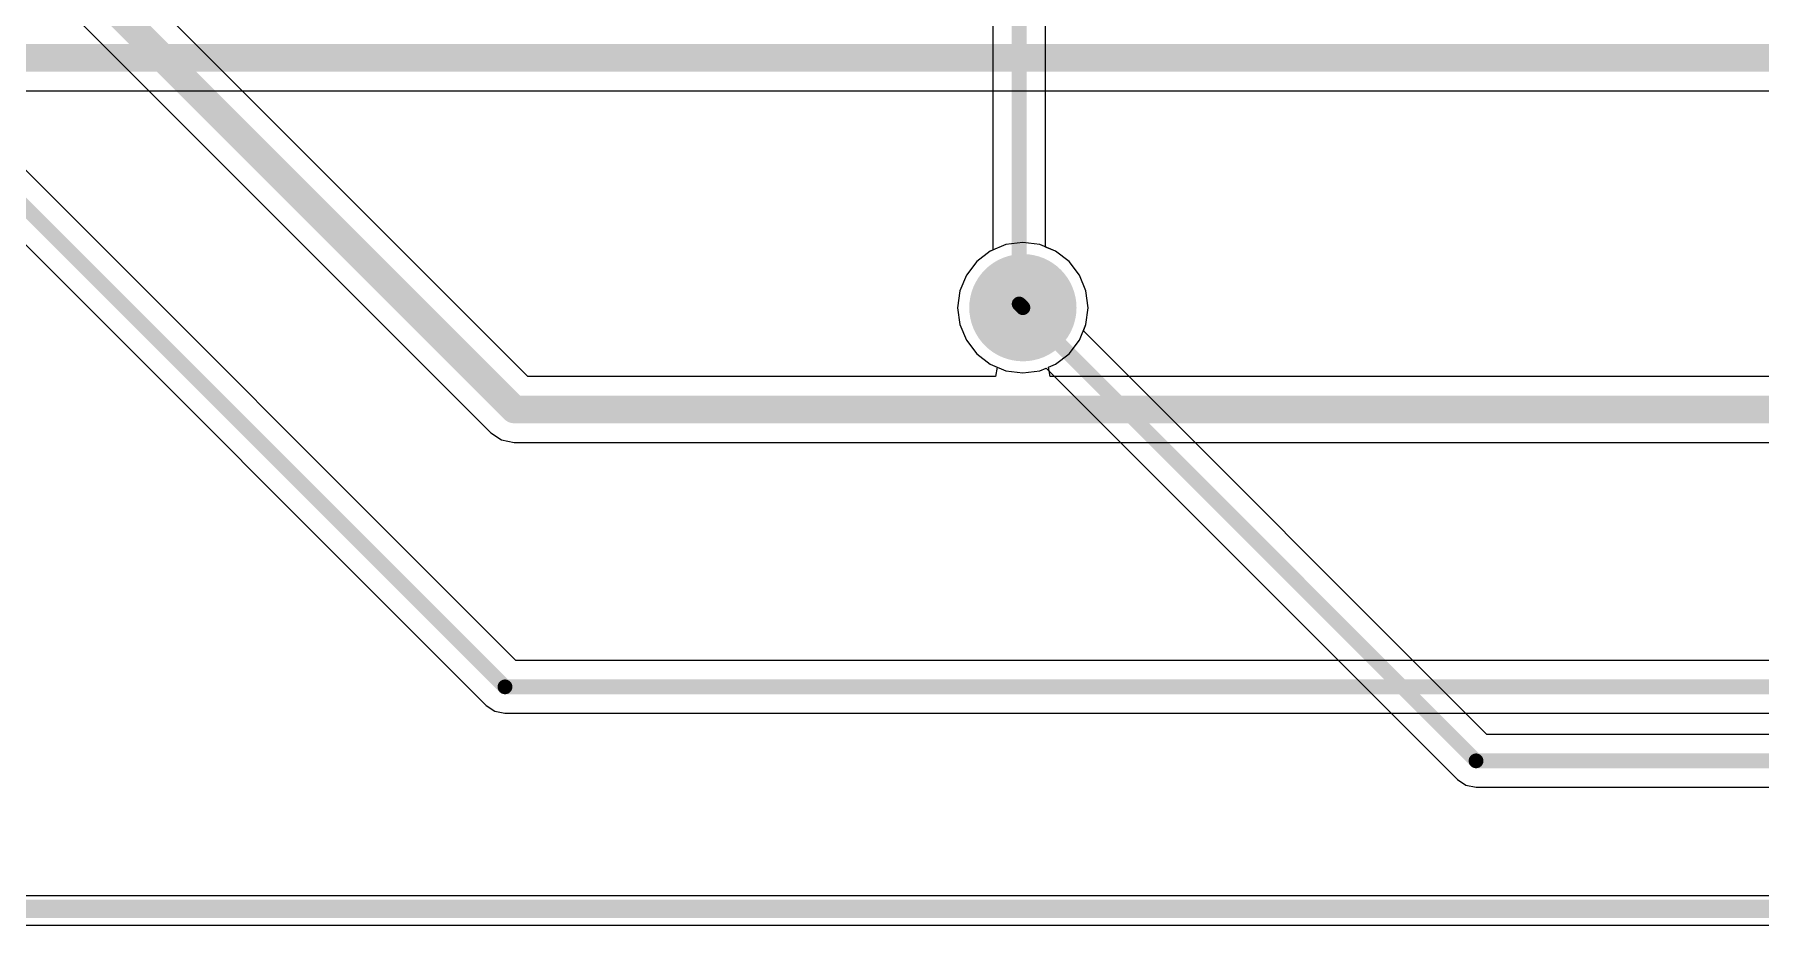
# Model space of a CAD drawing. Header units: millimetres. Extents: x 0.67 to 7.75, y 0.64 to 6.06.
# Drawn here: x 2.046 to 2.979, y 0.641 to 1.123 of the extents above; entities that cross this region are included whole.
import ezdxf

# ---------------------------------------------------------------- set-up
doc = ezdxf.new("R2010")
doc.units = ezdxf.units.MM
doc.header["$MEASUREMENT"] = 0
for name, color, linetype in [('BottomLayer', 5, 'Continuous'), ('BottomSolder', 6, 'Continuous'), ('MultiLayer', 9, 'Continuous'), ('TopLayer', 1, 'Continuous'), ('TopOverlay', 2, 'Continuous'), ('TopSolder', 216, 'Continuous'), ('ViaHoleLayer', 16, 'Continuous')]:
    doc.layers.add(name, color=color, linetype=linetype)

msp = doc.modelspace()

# ---------------------------------------------------------------- linework, layer by layer
at = {"layer": 'BottomLayer'}
for p, q in [((2.56372, 1.60551), (2.56372, 1.00614)), ((2.59227, 1.0078), (2.59227, 1.60551)), ((2.30591, 0.78427), (1.8156, 1.27459)), ((1.79918, 1.25064), (2.28991, 0.75991)), ((2.31239, 0.93784), (2.00762, 1.24262)), ((1.99483, 1.20494), (2.29238, 0.90738)), ((2.59765, 1.00557), (2.59227, 1.0078)), ((2.55504, 0.99996), (2.54943, 0.99265)), ((2.56235, 1.00557), (2.55504, 0.99996)), ((2.56372, 1.00614), (2.56235, 1.00557)), ((2.60496, 0.99996), (2.59765, 1.00557)), ((2.61057, 0.99265), (2.60496, 0.99996)), ((2.54943, 0.99265), (2.5459, 0.98414)), ((2.6141, 0.98414), (2.61057, 0.99265)), ((2.5459, 0.98414), (2.5447, 0.975)), ((2.6153, 0.975), (2.6141, 0.98414)), ((2.5447, 0.975), (2.5459, 0.96586)), ((2.6141, 0.96586), (2.6153, 0.975)), ((2.5459, 0.96586), (2.54943, 0.95735)), ((2.61057, 0.95735), (2.6141, 0.96586)), ((2.54943, 0.95735), (2.55504, 0.95004)), ((2.60496, 0.95004), (2.61057, 0.95735)), ((2.55504, 0.95004), (2.56235, 0.94443)), ((2.56235, 0.94443), (2.56617, 0.94284)), ((2.56617, 0.94284), (2.56518, 0.93784)), ((2.59382, 0.94284), (2.59765, 0.94443)), ((2.59482, 0.93784), (2.59382, 0.94284)), ((2.59765, 0.94443), (2.60496, 0.95004)), ((2.56518, 0.93784), (2.31239, 0.93784)), ((3.68461, 0.93784), (2.59482, 0.93784)), ((2.29238, 0.90738), (2.29817, 0.90352)), ((2.29817, 0.90352), (2.305, 0.90216)), ((2.305, 0.90216), (3.68461, 0.90216)), ((3.68047, 0.78427), (2.30591, 0.78427)), ((2.28991, 0.75991), (2.28991, 0.75991)), ((2.28991, 0.75991), (2.29454, 0.75681)), ((2.29454, 0.75681), (2.3, 0.75573)), ((2.3, 0.75573), (2.3, 0.75573)), ((2.3, 0.75573), (6.37046, 0.75573)), ((7.738, 0.641), (0.666, 0.641))]:
    msp.add_line(p, q, dxfattribs=at)
for points, const_width in [([(2.57799, 0.97701), (2.57799, 1.63748)], 0.008), ([(1.80132, 1.26868), (2.3, 0.77)], 0.008), ([(1.995, 1.23), (2.305, 0.92)], 0.015), ([(2.57799, 0.97701), (2.58, 0.975)], 0.008), ([(2.305, 0.92), (3.72, 0.92)], 0.015), ([(2.3, 0.77), (6.37046, 0.77)], 0.008)]:
    msp.add_lwpolyline(points, dxfattribs=dict(at, const_width=const_width))
for points, const_width in [([(2.5675, 0.975, 1), (2.5925, 0.975, 1)], 0.025), ([(2.57599, 0.97701, 1), (2.57999, 0.97701, 1)], 0.004), ([(2.57599, 0.97701, 1), (2.57999, 0.97701, 1)], 0.004), ([(2.578, 0.975, 1), (2.582, 0.975, 1)], 0.004), ([(2.30125, 0.92, 1), (2.30875, 0.92, 1)], 0.0075), ([(2.30125, 0.92, 1), (2.30875, 0.92, 1)], 0.0075), ([(2.298, 0.77, 1), (2.302, 0.77, 1)], 0.004), ([(2.298, 0.77, 1), (2.302, 0.77, 1)], 0.004)]:
    msp.add_lwpolyline(points, format="xyb", close=True, dxfattribs=dict(at, const_width=const_width))
at = {"layer": 'BottomSolder', "const_width": 0.029}
msp.add_lwpolyline([(2.5655, 0.975, 1), (2.5945, 0.975, 1)], format="xyb", close=True, dxfattribs=at)
at = {"layer": 'MultiLayer', "const_width": 0.025}
msp.add_lwpolyline([(2.5675, 0.975, 1), (2.5925, 0.975, 1)], format="xyb", close=True, dxfattribs=at)
at = {"layer": 'TopLayer'}
for p, q in [((1.91268, 1.09216), (3.54806, 1.09216)), ((2.57086, 1.0091), (2.56235, 1.00557)), ((2.58, 1.0103), (2.57086, 1.0091)), ((2.58914, 1.0091), (2.58, 1.0103)), ((2.59765, 1.00557), (2.58914, 1.0091)), ((2.55504, 0.99996), (2.54943, 0.99265)), ((2.56235, 1.00557), (2.55504, 0.99996)), ((2.60496, 0.99996), (2.59765, 1.00557)), ((2.61057, 0.99265), (2.60496, 0.99996)), ((2.54943, 0.99265), (2.5459, 0.98414)), ((2.6141, 0.98414), (2.61057, 0.99265)), ((2.5459, 0.98414), (2.5447, 0.975)), ((2.6153, 0.975), (2.6141, 0.98414)), ((2.5447, 0.975), (2.5459, 0.96586)), ((2.6141, 0.96586), (2.6153, 0.975)), ((2.5459, 0.96586), (2.54943, 0.95735)), ((2.6127, 0.96249), (2.6141, 0.96586)), ((2.83091, 0.74427), (2.6127, 0.96249)), ((2.54943, 0.95735), (2.55504, 0.95004)), ((2.55504, 0.95004), (2.56235, 0.94443)), ((2.56235, 0.94443), (2.57086, 0.9409)), ((2.57086, 0.9409), (2.58, 0.9397)), ((2.58, 0.9397), (2.58914, 0.9409)), ((2.58914, 0.9409), (2.59251, 0.9423)), ((2.59251, 0.9423), (2.81491, 0.71991)), ((3.66901, 0.74427), (2.83091, 0.74427)), ((2.81491, 0.71991), (2.81491, 0.71991)), ((2.81491, 0.71991), (2.81954, 0.71681)), ((2.81954, 0.71681), (2.825, 0.71573)), ((2.825, 0.71573), (6.39046, 0.71573)), ((7.729, 0.657), (0.674, 0.657))]:
    msp.add_line(p, q, dxfattribs=at)
for points, const_width in [([(1.91268, 1.11), (3.73, 1.11)], 0.015), ([(2.58, 0.975), (2.825, 0.73)], 0.008), ([(2.825, 0.73), (6.39046, 0.73)], 0.008)]:
    msp.add_lwpolyline(points, dxfattribs=dict(at, const_width=const_width))
for points, const_width in [([(2.5675, 0.975, 1), (2.5925, 0.975, 1)], 0.025), ([(2.578, 0.975, 1), (2.582, 0.975, 1)], 0.004), ([(2.823, 0.73, 1), (2.827, 0.73, 1)], 0.004), ([(2.823, 0.73, 1), (2.827, 0.73, 1)], 0.004)]:
    msp.add_lwpolyline(points, format="xyb", close=True, dxfattribs=dict(at, const_width=const_width))
at = {"layer": 'TopOverlay', "const_width": 0.01}
msp.add_lwpolyline([(0.67, 0.65), (7.745, 0.65)], dxfattribs=at)
at = {"layer": 'TopSolder', "const_width": 0.029}
msp.add_lwpolyline([(2.5655, 0.975, 1), (2.5945, 0.975, 1)], format="xyb", close=True, dxfattribs=at)
at = {"layer": 'ViaHoleLayer', "const_width": 0.014}
msp.add_lwpolyline([(2.573, 0.975, 1), (2.587, 0.975, 1)], format="xyb", close=True, dxfattribs=at)

doc.saveas('drawing.dxf')
